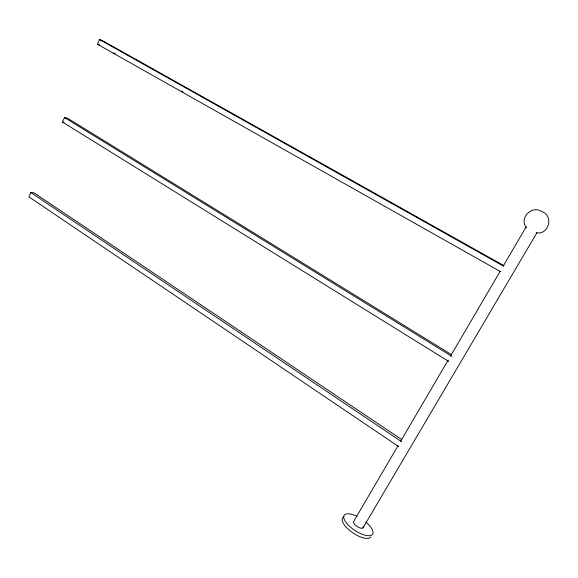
<?xml version="1.0" encoding="UTF-8"?>
<svg xmlns="http://www.w3.org/2000/svg" width="578" height="578" viewBox="0 0 578 578"><rect width="100%" height="100%" fill="white"/><g stroke="black" fill="none" stroke-linecap="round" stroke-linejoin="round"><path stroke-width="0.87" d="M401.775 439.612L33.943 192.785L30.844 192.532L28.9 196.86L398.813 446.686M448.81 361.481L62.511 122.074L64.534 117.572L67.525 118.201L451.606 354.711M500.497 271.624L97.472 44.275L99.575 39.586L102.458 40.619L503.908 265.634M397.996 445.768L353.772 521.298A5.686 2.218 33.7 0 0 357.883 526.963A5.686 2.218 33.7 0 0 363.157 526.739M400.735 441.093L448.152 360.116M450.435 356.221L500.129 271.349M503.322 265.902L526.117 226.966M362.933 527.952L536.911 232.753M536.117 232.761C549.136 235.354 553.984 215.327 541.637 211.476C531.709 204.699 518.307 218.715 526.702 227.819M62.511 122.074L64.006 122.377M97.472 44.275L99.64 45.026M99.575 39.586L503.669 266.212M113.729 52.815L115.304 53.703M181.384 90.956L182.951 91.844M64.534 117.572L451.83 356.337M30.844 192.532L401.696 441.773M370.931 536.948A17.058 6.712 33.8 0 1 351.489 531.883A17.058 6.712 33.8 0 1 343.751 516.949M365.816 522.042A17.065 6.661 33.7 0 1 368.013 535.712A17.065 6.661 33.7 0 1 344.849 520.634A17.065 6.661 33.7 0 1 357.125 516.385"/></g></svg>
